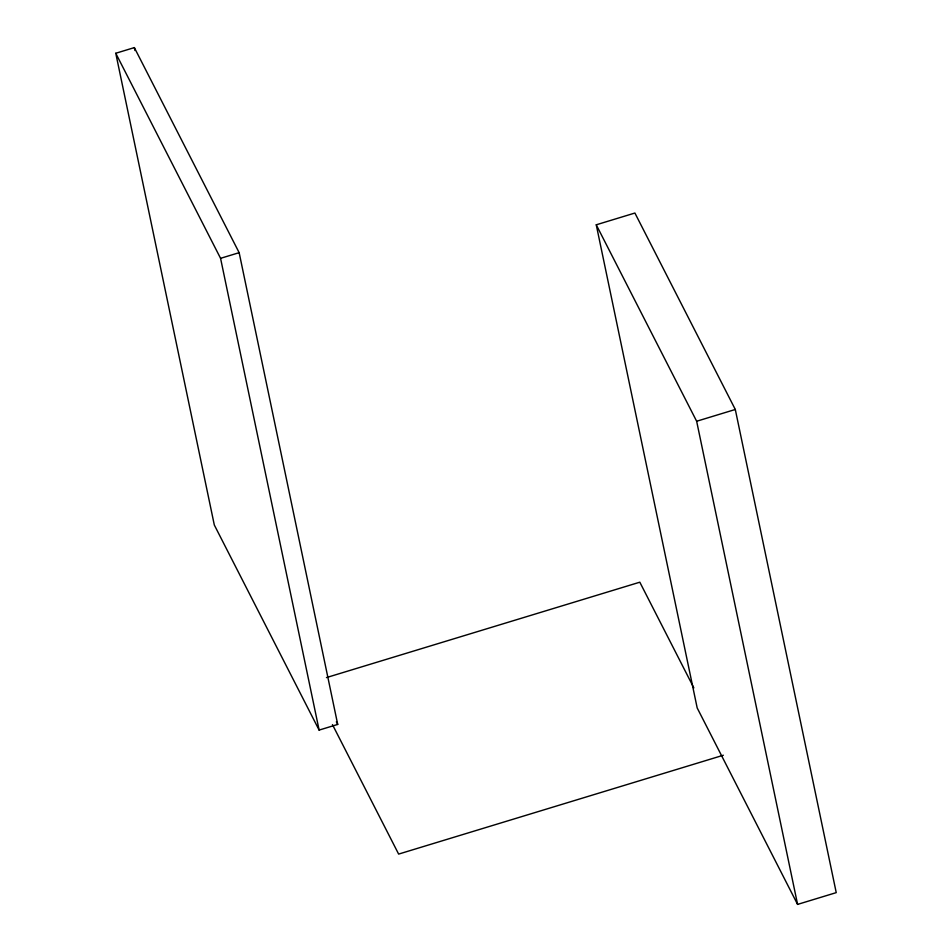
<?xml version="1.0" encoding="UTF-8"?>
<svg xmlns="http://www.w3.org/2000/svg" width="952" height="952" viewBox="0 0 952 952"><rect width="100%" height="100%" fill="white"/><g stroke="black" fill="none" stroke-linecap="round" stroke-linejoin="round"><path stroke-width="1.43" d="M115.763 53.264L134.351 47.6L239.154 252.673L337.71 724.424L319.122 730.089L214.319 525.016L115.763 53.264L220.566 258.325L319.122 730.089M220.566 258.325L239.154 252.673M596.25 224.803L634.901 213.034L735.301 409.479L836.237 892.631L797.586 904.4L697.185 707.943L596.25 224.803L696.65 421.248L797.586 904.4M696.65 421.248L735.301 409.479M326.453 677.586L639.815 582.196L693.841 687.879M723.341 755.233L398.638 854.087L332.462 724.615M336.365 721.783L337.71 724.424M134.351 47.6L134.958 50.516"/></g></svg>
